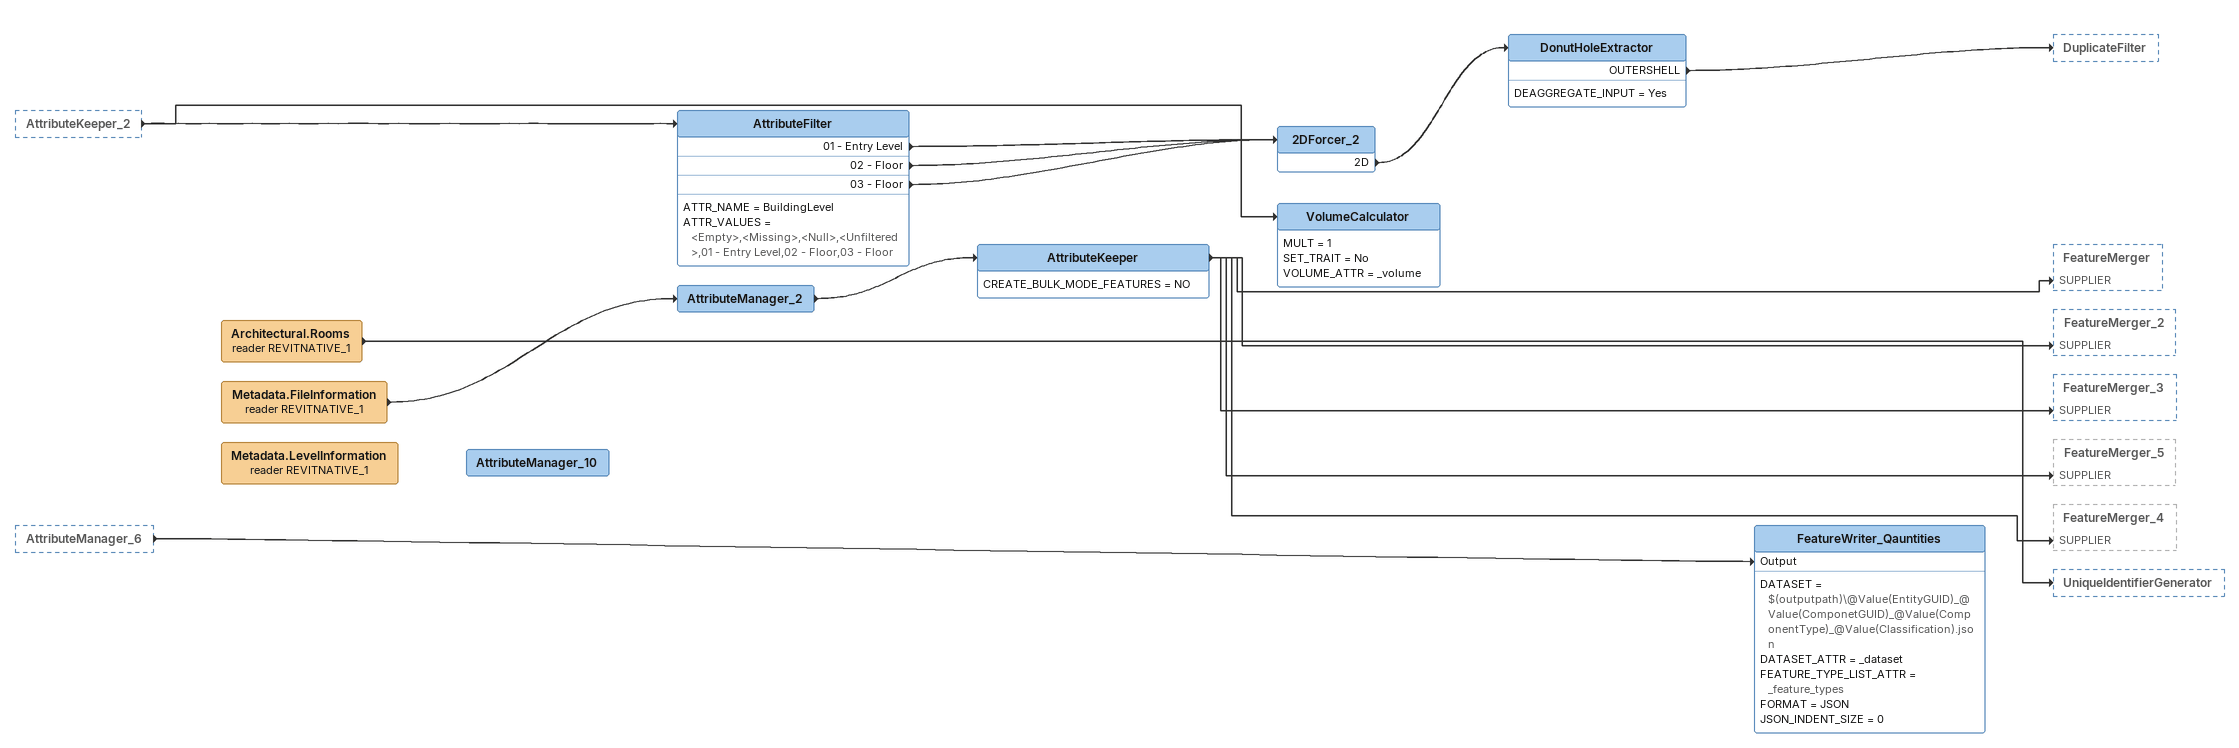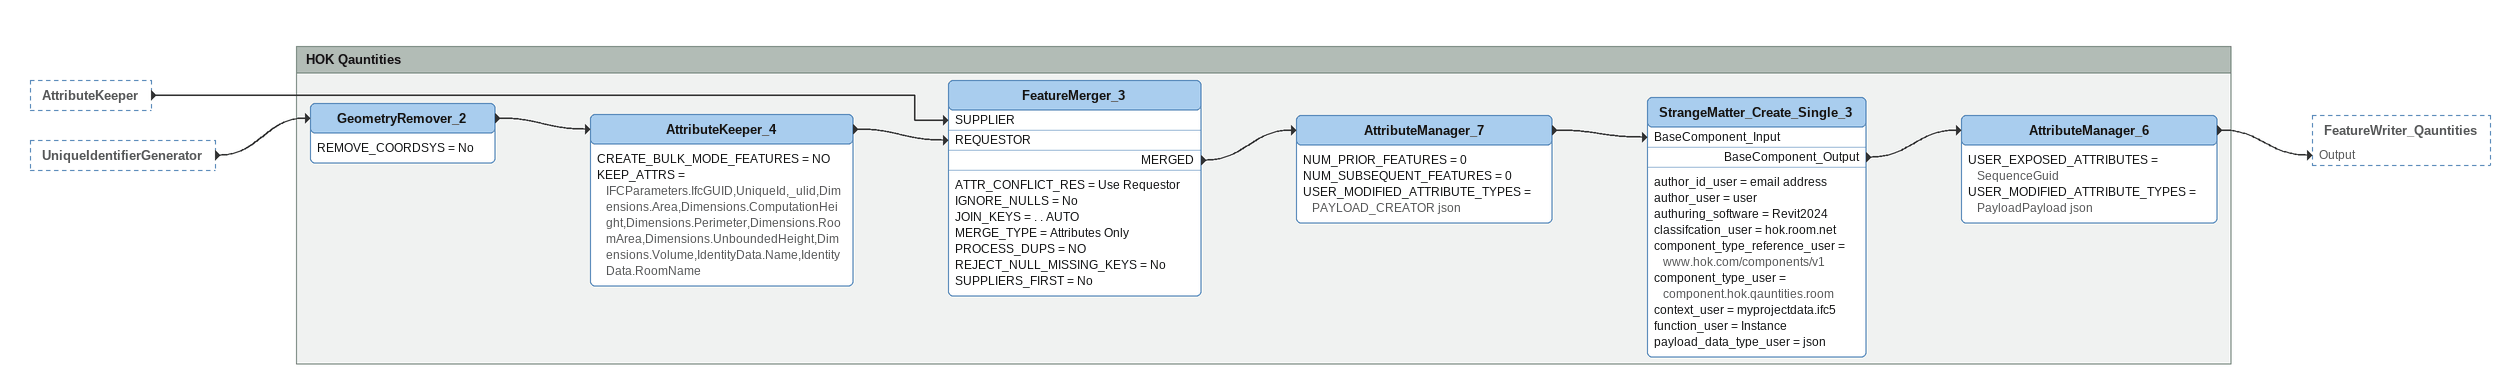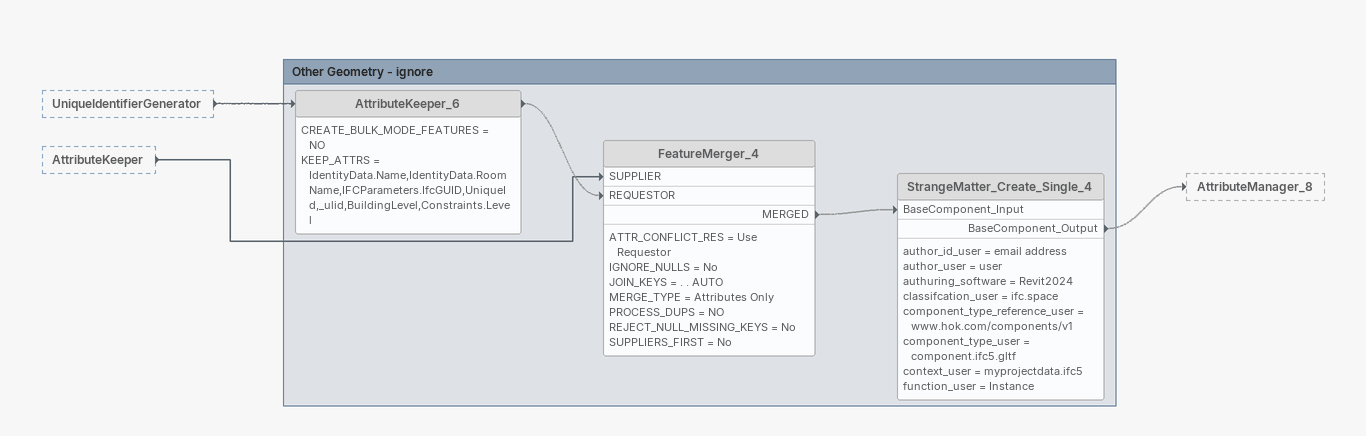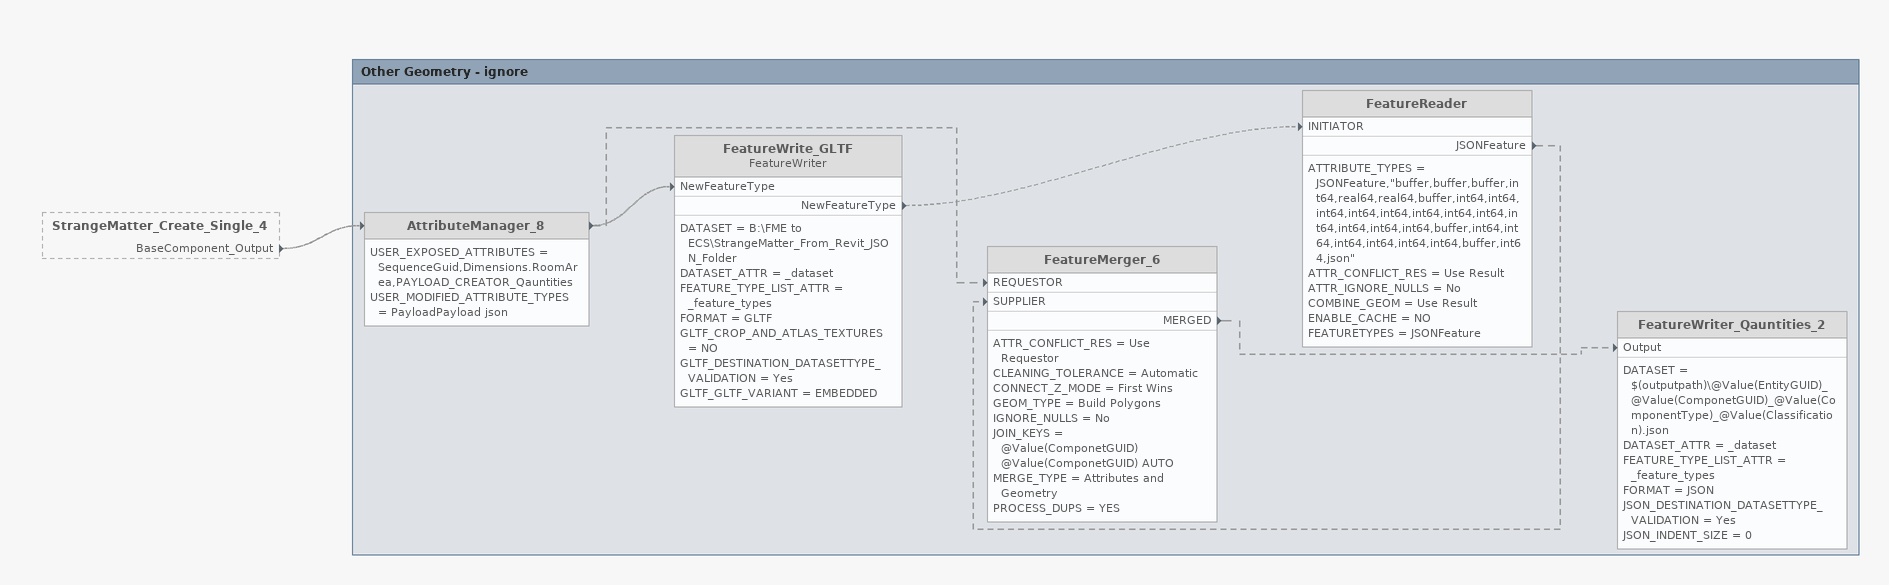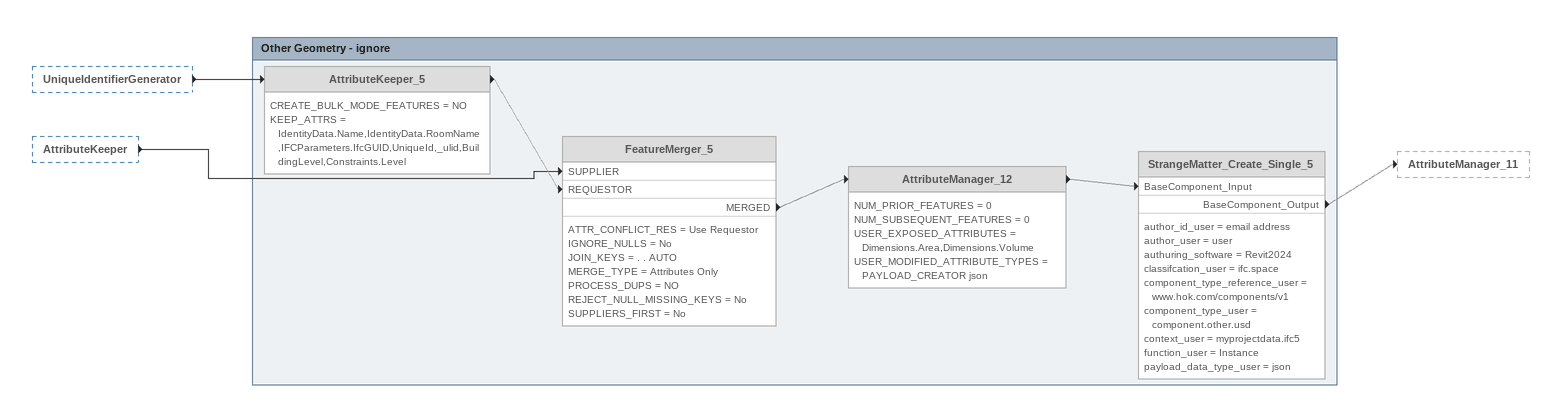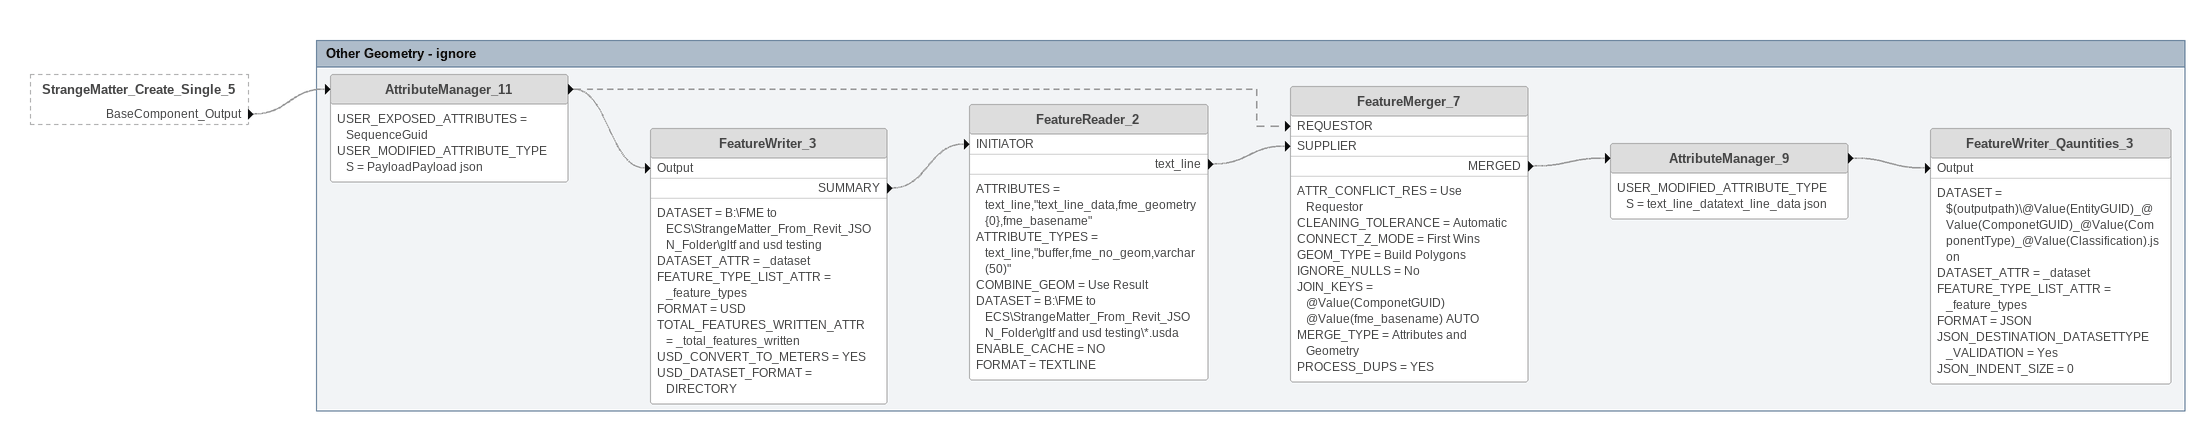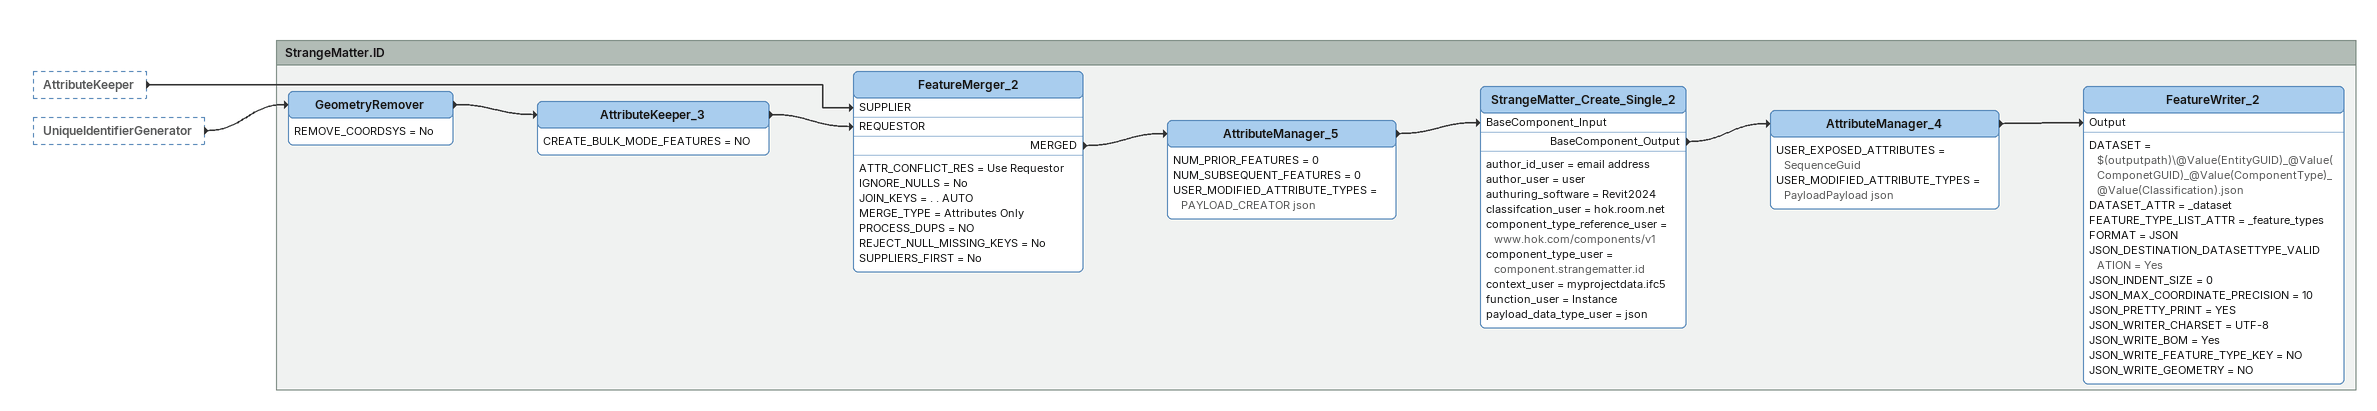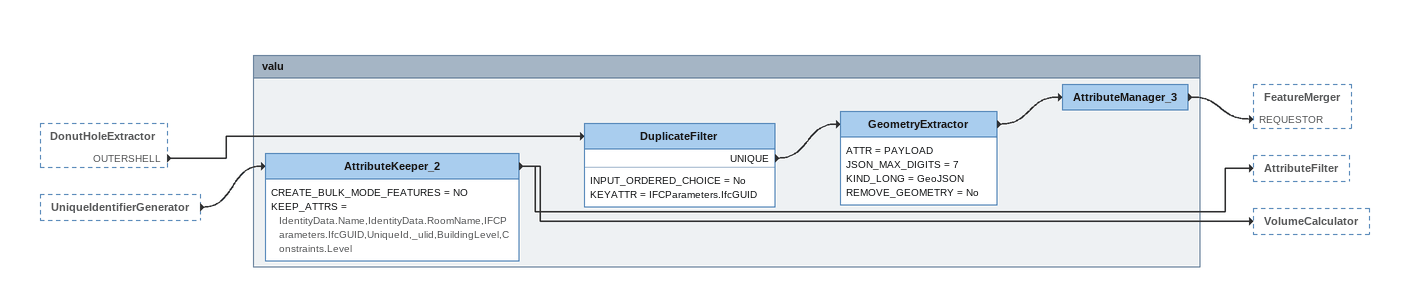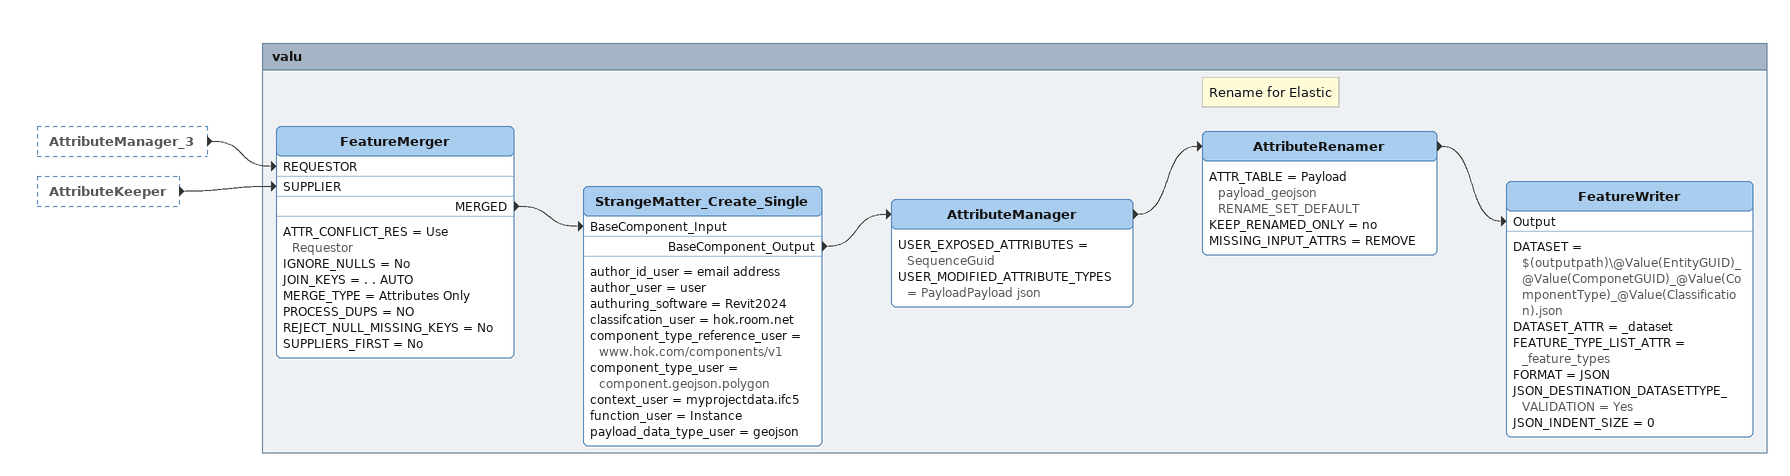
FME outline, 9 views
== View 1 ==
AttributeKeeper_2 [outside]
    -> AttributeFilter
    -> VolumeCalculator
AttributeManager_6 [outside]
    -> FeatureWriter_Qauntities [Output]
Metadata.LevelInformation (reader REVITNATIVE_1)
Architectural.Rooms (reader REVITNATIVE_1)
    -> UniqueIdentifierGenerator
AttributeFilter
    ATTR_NAME = BuildingLevel
    ATTR_VALUES = <Empty>,<Missing>,<Null>,<Unfiltered>,01 - Entry Level,02 - Floor,03 - Floor
    01 - Entry Level -> 2DForcer_2
    02 - Floor -> 2DForcer_2
    03 - Floor -> 2DForcer_2
2DForcer_2
    2D -> DonutHoleExtractor
DonutHoleExtractor
    DEAGGREGATE_INPUT = Yes
    OUTERSHELL -> DuplicateFilter
VolumeCalculator
    MULT = 1
    SET_TRAIT = No
    VOLUME_ATTR = _volume
Metadata.FileInformation (reader REVITNATIVE_1)
    -> AttributeManager_2
AttributeManager_2
    -> AttributeKeeper
AttributeKeeper
    CREATE_BULK_MODE_FEATURES = NO
    -> FeatureMerger [SUPPLIER]
    -> FeatureMerger_2 [SUPPLIER]
    -> FeatureMerger_3 [SUPPLIER]
    -> FeatureMerger_5 [SUPPLIER]
    -> FeatureMerger_4 [SUPPLIER]
FeatureWriter_Qauntities
    DATASET = $(outputpath)\@Value(EntityGUID)_@Value(ComponetGUID)_@Value(ComponentType)_@Value(Classification).json
    DATASET_ATTR = _dataset
    FEATURE_TYPE_LIST_ATTR = _feature_types
    FORMAT = JSON
    JSON_INDENT_SIZE = 0
AttributeManager_10

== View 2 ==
AttributeKeeper [outside]
    -> FeatureMerger_3 [SUPPLIER]
UniqueIdentifierGenerator [outside]
    -> GeometryRemover_2

Bookmark: HOK Qauntities
GeometryRemover_2
    REMOVE_COORDSYS = No
    -> AttributeKeeper_4
AttributeKeeper_4
    CREATE_BULK_MODE_FEATURES = NO
    KEEP_ATTRS = IFCParameters.IfcGUID,UniqueId,_ulid,Dimensions.Area,Dimensions.ComputationHeight,Dimensions.Perimeter,Dimensions.RoomArea,Dimensions.UnboundedHeight,Dimensions.Volume,IdentityData.Name,IdentityData.RoomName
    -> FeatureMerger_3 [REQUESTOR]
FeatureMerger_3
    ATTR_CONFLICT_RES = Use Requestor
    IGNORE_NULLS = No
    JOIN_KEYS = . . AUTO
    MERGE_TYPE = Attributes Only
    PROCESS_DUPS = NO
    REJECT_NULL_MISSING_KEYS = No
    SUPPLIERS_FIRST = No
    MERGED -> AttributeManager_7
AttributeManager_7
    NUM_PRIOR_FEATURES = 0
    NUM_SUBSEQUENT_FEATURES = 0
    USER_MODIFIED_ATTRIBUTE_TYPES = PAYLOAD_CREATOR json
    -> StrangeMatter_Create_Single_3 [BaseComponent_Input]
StrangeMatter_Create_Single_3
    author_id_user = email address
    author_user = user
    authuring_software = Revit2024
    classifcation_user = hok.room.net
    component_type_reference_user = www.hok.com/components/v1
    component_type_user = component.hok.qauntities.room
    context_user = myprojectdata.ifc5
    function_user = Instance
    payload_data_type_user = json
    BaseComponent_Output -> AttributeManager_6
AttributeManager_6
    USER_EXPOSED_ATTRIBUTES = SequenceGuid
    USER_MODIFIED_ATTRIBUTE_TYPES = PayloadPayload json
    -> FeatureWriter_Qauntities [Output]

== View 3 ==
UniqueIdentifierGenerator [outside]
    -> AttributeKeeper_6
AttributeKeeper [outside]
    -> FeatureMerger_4 [SUPPLIER]

Bookmark: Other Geometry - ignore
AttributeKeeper_6 [off]
    CREATE_BULK_MODE_FEATURES = NO
    KEEP_ATTRS = IdentityData.Name,IdentityData.RoomName,IFCParameters.IfcGUID,UniqueId,_ulid,BuildingLevel,Constraints.Level
    -> FeatureMerger_4 [REQUESTOR] [off]
FeatureMerger_4 [off]
    ATTR_CONFLICT_RES = Use Requestor
    IGNORE_NULLS = No
    JOIN_KEYS = . . AUTO
    MERGE_TYPE = Attributes Only
    PROCESS_DUPS = NO
    REJECT_NULL_MISSING_KEYS = No
    SUPPLIERS_FIRST = No
    MERGED -> StrangeMatter_Create_Single_4 [BaseComponent_Input] [off]
StrangeMatter_Create_Single_4 [off]
    author_id_user = email address
    author_user = user
    authuring_software = Revit2024
    classifcation_user = ifc.space
    component_type_reference_user = www.hok.com/components/v1
    component_type_user = component.ifc5.gltf
    context_user = myprojectdata.ifc5
    function_user = Instance
    BaseComponent_Output -> AttributeManager_8 [off]

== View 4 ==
StrangeMatter_Create_Single_4 [outside]
    BaseComponent_Output -> AttributeManager_8 [off]

Bookmark: Other Geometry - ignore
AttributeManager_8 [off]
    USER_EXPOSED_ATTRIBUTES = SequenceGuid,Dimensions.RoomArea,PAYLOAD_CREATOR_Qauntities
    USER_MODIFIED_ATTRIBUTE_TYPES = PayloadPayload json
    -> FeatureWrite_GLTF [NewFeatureType] [off]
    -> FeatureMerger_6 [REQUESTOR] [off]
FeatureWrite_GLTF: FeatureWriter [off]
    DATASET = B:\FME to ECS\StrangeMatter_From_Revit_JSON_Folder
    DATASET_ATTR = _dataset
    FEATURE_TYPE_LIST_ATTR = _feature_types
    FORMAT = GLTF
    GLTF_CROP_AND_ATLAS_TEXTURES = NO
    GLTF_DESTINATION_DATASETTYPE_VALIDATION = Yes
    GLTF_GLTF_VARIANT = EMBEDDED
    NewFeatureType -> FeatureReader [INITIATOR] [off]
FeatureReader [off]
    ATTRIBUTE_TYPES = JSONFeature,"buffer,buffer,buffer,int64,real64,real64,buffer,int64,int64,int64,int64,int64,int64,int64,int64,int64,int64,int64,int64,buffer,int64,int64,int64,int64,int64,int64,buffer,int64,json"
    ATTR_CONFLICT_RES = Use Result
    ATTR_IGNORE_NULLS = No
    COMBINE_GEOM = Use Result
    ENABLE_CACHE = NO
    FEATURETYPES = JSONFeature
    JSONFeature -> FeatureMerger_6 [SUPPLIER] [off]
FeatureMerger_6 [off]
    ATTR_CONFLICT_RES = Use Requestor
    CLEANING_TOLERANCE = Automatic
    CONNECT_Z_MODE = First Wins
    GEOM_TYPE = Build Polygons
    IGNORE_NULLS = No
    JOIN_KEYS = @Value(ComponetGUID) @Value(ComponetGUID) AUTO
    MERGE_TYPE = Attributes and Geometry
    PROCESS_DUPS = YES
    MERGED -> FeatureWriter_Qauntities_2 [Output] [off]
FeatureWriter_Qauntities_2 [off]
    DATASET = $(outputpath)\@Value(EntityGUID)_@Value(ComponetGUID)_@Value(ComponentType)_@Value(Classification).json
    DATASET_ATTR = _dataset
    FEATURE_TYPE_LIST_ATTR = _feature_types
    FORMAT = JSON
    JSON_DESTINATION_DATASETTYPE_VALIDATION = Yes
    JSON_INDENT_SIZE = 0

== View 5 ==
UniqueIdentifierGenerator [outside]
    -> AttributeKeeper_5
AttributeKeeper [outside]
    -> FeatureMerger_5 [SUPPLIER]

Bookmark: Other Geometry - ignore
AttributeKeeper_5 [off]
    CREATE_BULK_MODE_FEATURES = NO
    KEEP_ATTRS = IdentityData.Name,IdentityData.RoomName,IFCParameters.IfcGUID,UniqueId,_ulid,BuildingLevel,Constraints.Level
    -> FeatureMerger_5 [REQUESTOR] [off]
FeatureMerger_5 [off]
    ATTR_CONFLICT_RES = Use Requestor
    IGNORE_NULLS = No
    JOIN_KEYS = . . AUTO
    MERGE_TYPE = Attributes Only
    PROCESS_DUPS = NO
    REJECT_NULL_MISSING_KEYS = No
    SUPPLIERS_FIRST = No
    MERGED -> AttributeManager_12 [off]
AttributeManager_12 [off]
    NUM_PRIOR_FEATURES = 0
    NUM_SUBSEQUENT_FEATURES = 0
    USER_EXPOSED_ATTRIBUTES = Dimensions.Area,Dimensions.Volume
    USER_MODIFIED_ATTRIBUTE_TYPES = PAYLOAD_CREATOR json
    -> StrangeMatter_Create_Single_5 [BaseComponent_Input] [off]
StrangeMatter_Create_Single_5 [off]
    author_id_user = email address
    author_user = user
    authuring_software = Revit2024
    classifcation_user = ifc.space
    component_type_reference_user = www.hok.com/components/v1
    component_type_user = component.other.usd
    context_user = myprojectdata.ifc5
    function_user = Instance
    payload_data_type_user = json
    BaseComponent_Output -> AttributeManager_11 [off]

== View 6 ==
StrangeMatter_Create_Single_5 [outside]
    BaseComponent_Output -> AttributeManager_11 [off]

Bookmark: Other Geometry - ignore
AttributeManager_11 [off]
    USER_EXPOSED_ATTRIBUTES = SequenceGuid
    USER_MODIFIED_ATTRIBUTE_TYPES = PayloadPayload json
    -> FeatureWriter_3 [Output] [off]
    -> FeatureMerger_7 [REQUESTOR] [off]
FeatureWriter_3 [off]
    DATASET = B:\FME to ECS\StrangeMatter_From_Revit_JSON_Folder\gltf and usd testing
    DATASET_ATTR = _dataset
    FEATURE_TYPE_LIST_ATTR = _feature_types
    FORMAT = USD
    TOTAL_FEATURES_WRITTEN_ATTR = _total_features_written
    USD_CONVERT_TO_METERS = YES
    USD_DATASET_FORMAT = DIRECTORY
    SUMMARY -> FeatureReader_2 [INITIATOR] [off]
FeatureReader_2 [off]
    ATTRIBUTES = text_line,"text_line_data,fme_geometry{0},fme_basename"
    ATTRIBUTE_TYPES = text_line,"buffer,fme_no_geom,varchar(50)"
    COMBINE_GEOM = Use Result
    DATASET = B:\FME to ECS\StrangeMatter_From_Revit_JSON_Folder\gltf and usd testing\*.usda
    ENABLE_CACHE = NO
    FORMAT = TEXTLINE
    text_line -> FeatureMerger_7 [SUPPLIER] [off]
FeatureMerger_7 [off]
    ATTR_CONFLICT_RES = Use Requestor
    CLEANING_TOLERANCE = Automatic
    CONNECT_Z_MODE = First Wins
    GEOM_TYPE = Build Polygons
    IGNORE_NULLS = No
    JOIN_KEYS = @Value(ComponetGUID) @Value(fme_basename) AUTO
    MERGE_TYPE = Attributes and Geometry
    PROCESS_DUPS = YES
    MERGED -> AttributeManager_9 [off]
AttributeManager_9 [off]
    USER_MODIFIED_ATTRIBUTE_TYPES = text_line_datatext_line_data json
    -> FeatureWriter_Qauntities_3 [Output] [off]
FeatureWriter_Qauntities_3 [off]
    DATASET = $(outputpath)\@Value(EntityGUID)_@Value(ComponetGUID)_@Value(ComponentType)_@Value(Classification).json
    DATASET_ATTR = _dataset
    FEATURE_TYPE_LIST_ATTR = _feature_types
    FORMAT = JSON
    JSON_DESTINATION_DATASETTYPE_VALIDATION = Yes
    JSON_INDENT_SIZE = 0

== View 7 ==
AttributeKeeper [outside]
    -> FeatureMerger_2 [SUPPLIER]
UniqueIdentifierGenerator [outside]
    -> GeometryRemover

Bookmark: StrangeMatter.ID
GeometryRemover
    REMOVE_COORDSYS = No
    -> AttributeKeeper_3
AttributeKeeper_3
    CREATE_BULK_MODE_FEATURES = NO
    -> FeatureMerger_2 [REQUESTOR]
FeatureMerger_2
    ATTR_CONFLICT_RES = Use Requestor
    IGNORE_NULLS = No
    JOIN_KEYS = . . AUTO
    MERGE_TYPE = Attributes Only
    PROCESS_DUPS = NO
    REJECT_NULL_MISSING_KEYS = No
    SUPPLIERS_FIRST = No
    MERGED -> AttributeManager_5
AttributeManager_5
    NUM_PRIOR_FEATURES = 0
    NUM_SUBSEQUENT_FEATURES = 0
    USER_MODIFIED_ATTRIBUTE_TYPES = PAYLOAD_CREATOR json
    -> StrangeMatter_Create_Single_2 [BaseComponent_Input]
StrangeMatter_Create_Single_2
    author_id_user = email address
    author_user = user
    authuring_software = Revit2024
    classifcation_user = hok.room.net
    component_type_reference_user = www.hok.com/components/v1
    component_type_user = component.strangematter.id
    context_user = myprojectdata.ifc5
    function_user = Instance
    payload_data_type_user = json
    BaseComponent_Output -> AttributeManager_4
AttributeManager_4
    USER_EXPOSED_ATTRIBUTES = SequenceGuid
    USER_MODIFIED_ATTRIBUTE_TYPES = PayloadPayload json
    -> FeatureWriter_2 [Output]
FeatureWriter_2
    DATASET = $(outputpath)\@Value(EntityGUID)_@Value(ComponetGUID)_@Value(ComponentType)_@Value(Classification).json
    DATASET_ATTR = _dataset
    FEATURE_TYPE_LIST_ATTR = _feature_types
    FORMAT = JSON
    JSON_DESTINATION_DATASETTYPE_VALIDATION = Yes
    JSON_INDENT_SIZE = 0
    JSON_MAX_COORDINATE_PRECISION = 10
    JSON_PRETTY_PRINT = YES
    JSON_WRITER_CHARSET = UTF-8
    JSON_WRITE_BOM = Yes
    JSON_WRITE_FEATURE_TYPE_KEY = NO
    JSON_WRITE_GEOMETRY = NO

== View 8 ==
DonutHoleExtractor [outside]
    OUTERSHELL -> DuplicateFilter
UniqueIdentifierGenerator [outside]
    -> AttributeKeeper_2

Bookmark: valu
AttributeKeeper_2
    CREATE_BULK_MODE_FEATURES = NO
    KEEP_ATTRS = IdentityData.Name,IdentityData.RoomName,IFCParameters.IfcGUID,UniqueId,_ulid,BuildingLevel,Constraints.Level
    -> AttributeFilter
    -> VolumeCalculator
DuplicateFilter
    INPUT_ORDERED_CHOICE = No
    KEYATTR = IFCParameters.IfcGUID
    UNIQUE -> GeometryExtractor
GeometryExtractor
    ATTR = PAYLOAD
    JSON_MAX_DIGITS = 7
    KIND_LONG = GeoJSON
    REMOVE_GEOMETRY = No
    -> AttributeManager_3
AttributeManager_3
    -> FeatureMerger [REQUESTOR]

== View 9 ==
AttributeManager_3 [outside]
    -> FeatureMerger [REQUESTOR]
AttributeKeeper [outside]
    -> FeatureMerger [SUPPLIER]

Bookmark: valu
FeatureMerger
    ATTR_CONFLICT_RES = Use Requestor
    IGNORE_NULLS = No
    JOIN_KEYS = . . AUTO
    MERGE_TYPE = Attributes Only
    PROCESS_DUPS = NO
    REJECT_NULL_MISSING_KEYS = No
    SUPPLIERS_FIRST = No
    MERGED -> StrangeMatter_Create_Single [BaseComponent_Input]
StrangeMatter_Create_Single
    author_id_user = email address
    author_user = user
    authuring_software = Revit2024
    classifcation_user = hok.room.net
    component_type_reference_user = www.hok.com/components/v1
    component_type_user = component.geojson.polygon
    context_user = myprojectdata.ifc5
    function_user = Instance
    payload_data_type_user = geojson
    BaseComponent_Output -> AttributeManager
AttributeManager
    USER_EXPOSED_ATTRIBUTES = SequenceGuid
    USER_MODIFIED_ATTRIBUTE_TYPES = PayloadPayload json
    -> AttributeRenamer
Note: Rename for Elastic
AttributeRenamer
    ATTR_TABLE = Payload payload_geojson RENAME_SET_DEFAULT
    KEEP_RENAMED_ONLY = no
    MISSING_INPUT_ATTRS = REMOVE
    -> FeatureWriter [Output]
FeatureWriter
    DATASET = $(outputpath)\@Value(EntityGUID)_@Value(ComponetGUID)_@Value(ComponentType)_@Value(Classification).json
    DATASET_ATTR = _dataset
    FEATURE_TYPE_LIST_ATTR = _feature_types
    FORMAT = JSON
    JSON_DESTINATION_DATASETTYPE_VALIDATION = Yes
    JSON_INDENT_SIZE = 0
